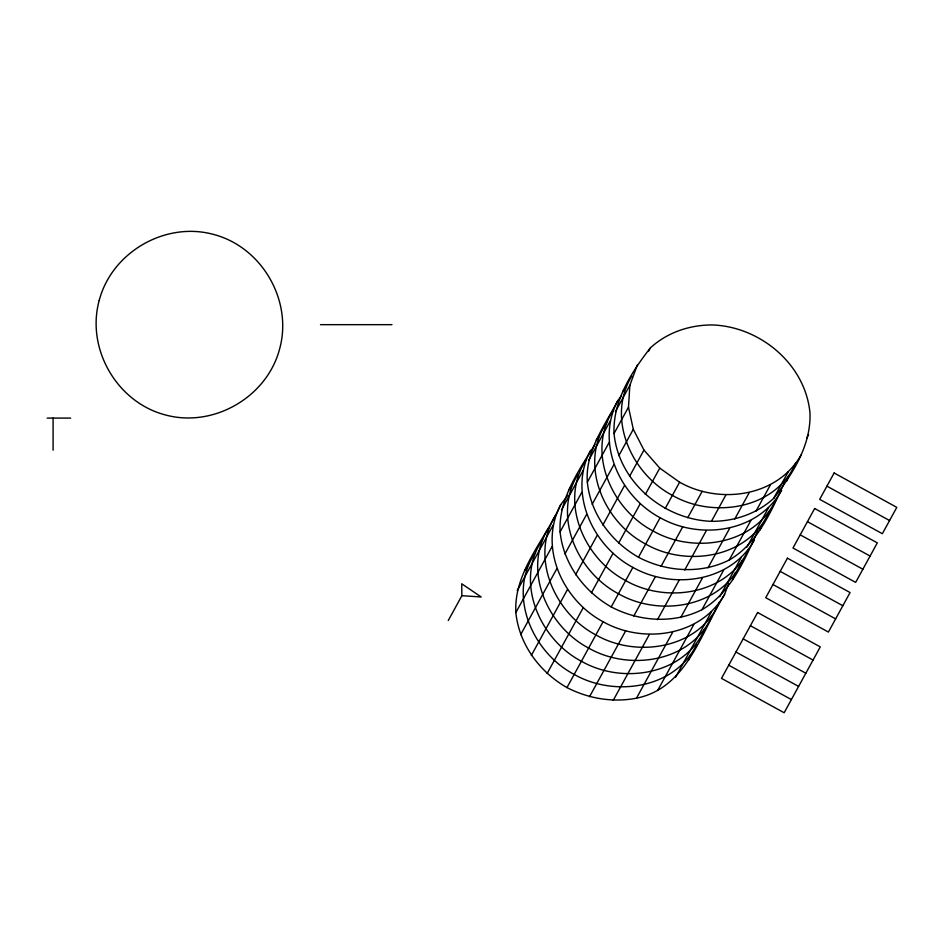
<?xml version="1.0" encoding="UTF-8"?>
<svg xmlns="http://www.w3.org/2000/svg" width="944" height="944" viewBox="0 0 944 944"><rect width="100%" height="100%" fill="white"/><g stroke="black" fill="none" stroke-linecap="round" stroke-linejoin="round"><path stroke-width="1.42" d="M728.591 583.628L724.603 594.413C700.79 632.492 687.185 687.952 636.48 698.194C612.762 702.773 588.372 698.584 566.966 687.586C539.59 671.951 519.106 644.339 515.849 612.573C513.737 571.592 545.16 539.885 560.795 504.58L567.757 495.423M724.603 594.413C700.92 636.409 642.958 644.304 603.086 621.73C562.624 600.242 538.115 547.119 560.795 504.58M757.89 530.646C744.639 559.886 730.986 592.808 701.947 609.706C673.402 624.031 639.112 621.6 611.216 606.921C583.84 591.274 563.356 563.674 560.087 531.897C558.47 499.199 578.542 471.032 594.944 444.518M754.409 540.086C730.727 582.082 672.753 589.976 632.881 567.403C592.419 545.915 567.922 492.792 590.602 450.241M784.641 482.313C771.26 510.987 757.926 543.461 729.205 560.016C700.649 574.353 666.358 571.911 638.463 557.243C611.087 541.596 590.602 513.984 587.333 482.219C585.044 451.633 604.349 426.24 617.848 400.563L621.329 395.984M781.656 490.408C757.973 532.404 700 540.298 660.127 517.725C619.665 496.237 595.168 443.114 617.848 400.563M614.037 433.532C612.727 401.224 631.276 372.432 650.369 347.888C667.325 332.347 689.769 324.866 712.59 324.948C760.321 326.742 805.267 364.231 809.964 412.752C811.285 445.061 792.736 473.853 773.643 498.397C756.687 513.937 734.243 521.418 711.422 521.336C663.691 519.542 618.733 482.054 614.037 433.532L628.492 407.183L629.86 385.282L637.33 365.045M688.483 660.269L689.981 656.233M696.707 644.41C675.066 688.719 614.579 697.498 574.188 674.417C532.64 652.682 507.317 595.664 534.516 553.833M704.425 629.884C683.775 675.302 622.084 684.601 581.41 661.248C539.461 639.407 513.996 581.115 542.611 539.508M711.658 616.715C690.996 662.133 629.306 671.432 588.643 648.08C547.083 626.332 521.761 569.315 548.96 527.484M719.375 602.201C699.669 648.681 636.822 658.546 595.865 634.911C554.317 613.163 528.982 556.146 556.181 514.315M732.733 579.604L735.223 572.855M741.949 561.031C722.243 607.523 659.396 617.388 618.438 593.741C577.268 572.088 552.157 516.368 577.893 474.301M748.675 549.207C728.025 594.637 666.322 603.924 625.66 580.572C584.112 558.836 558.789 501.819 585.988 459.988M759.979 529.914L760.982 527.224M769.195 511.353C749.489 557.845 686.642 567.71 645.684 544.063C603.735 522.233 578.259 463.929 606.874 422.334M775.921 499.529C755.271 544.948 693.569 554.246 652.906 530.894C611.358 509.158 586.035 452.141 613.234 410.298M786.682 481.228L788.181 477.192M795.898 462.666C776.192 509.158 713.345 519.023 672.388 495.376C631.217 473.723 606.107 418.003 631.843 375.936M448.258 620.538L461.887 595.688L461.699 583.77L481.192 596.986L461.887 595.688M517.218 590.661L553.337 524.805M561.468 509.984L583.132 470.478M588.714 460.306L610.379 420.788M615.417 411.619L629.86 385.282M648.398 351.475L650.369 347.888M515.849 612.573L551.969 546.718M560.087 531.897L581.764 492.379M587.333 482.219L609.01 442.701M520.651 634.675L556.771 568.819M564.901 553.998L586.578 514.48M592.148 504.32L613.824 464.802M618.851 455.633L633.294 429.284L628.492 407.183M531.319 655.455L567.438 589.599M575.569 574.778L597.245 535.26M602.815 525.1L624.491 485.582M629.518 476.413L643.961 450.064L633.294 429.284M547.119 673.509L583.239 607.653M591.369 592.832L613.034 553.314M618.615 543.154L640.28 503.636M645.318 494.467L659.762 468.118L643.961 450.064M566.966 687.586L603.086 621.73M611.216 606.921L632.881 567.403M638.463 557.243L660.127 517.725M665.166 508.545L679.609 482.207C719.481 504.78 777.455 496.886 801.137 454.89M589.516 696.755L625.636 630.899M633.754 616.078L655.431 576.572M661.012 566.4L682.677 526.894M687.716 517.713L702.159 491.376M613.222 700.377L649.342 634.521M657.472 619.701L679.149 580.182M684.719 570.023L706.395 530.504M711.422 521.336L725.865 494.986M636.48 698.194L672.6 632.338M680.73 617.518L702.407 578.011M707.976 567.84L729.653 528.333M734.68 519.153L749.123 492.815M657.708 690.371L693.828 624.515M701.947 609.706L723.623 570.188M729.205 560.016L750.869 520.51M755.896 511.329L770.351 484.992M675.444 677.438L711.564 611.582M719.694 596.761L741.359 557.255M746.94 547.083L768.605 507.577M773.643 498.397L788.087 472.059M806.624 438.252L808.595 434.665M622.875 391.394L626.356 386.816M596.171 440.081L598.779 436.647M568.925 489.759L570.672 487.47M524.675 570.436L527.295 567.002M320.476 324.665L391.949 324.665M47.2 418.086L70.647 418.086M826.92 486.16L889.578 520.533M807.439 521.678L870.097 556.051M800.217 534.847L862.875 569.22M780.192 571.356L842.85 605.729M772.959 584.537L835.629 618.898M750.386 625.695L813.055 660.057M743.164 638.864L805.822 673.225M735.942 652.033L798.6 686.406M728.721 665.201L791.379 699.575M659.762 468.118L679.609 482.207M53.088 418.086L53.088 450.205M99.191 300.487C85.951 348.702 116.867 402.262 165.247 414.9C213.45 428.139 267.01 397.223 279.648 348.843C292.888 300.64 261.972 247.08 213.592 234.442C165.389 221.191 111.829 252.119 99.191 300.487M757.619 612.514L721.499 678.382L784.157 712.744L820.277 646.888L757.619 612.514M787.414 558.187L765.737 597.705L828.407 632.067L850.072 592.561L787.414 558.187M814.66 508.509L792.984 548.027L855.653 582.389L877.318 542.871L814.66 508.509M834.142 472.991L819.687 499.341L882.357 533.702L896.8 507.365L834.142 472.991"/></g></svg>
